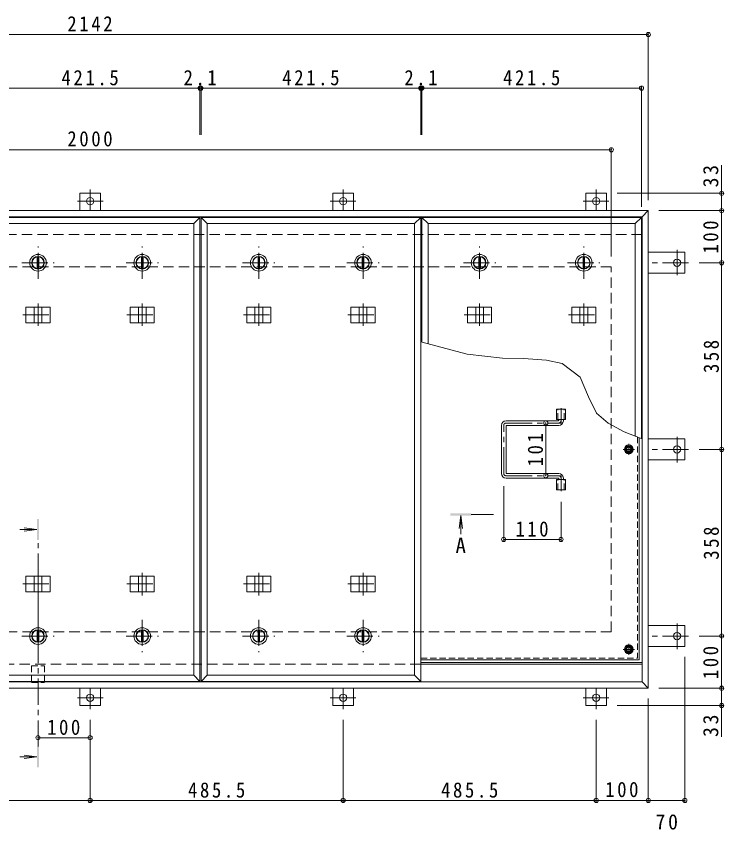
# Model space of a CAD drawing. Units: millimetres at full size, sheet at 1:10. Extents: x -2685 to 2789, y -1962 to 1756.
# Drawn here: x -1475 to -118, y -248 to 1312 of the extents above; entities that cross this region are included whole.
import ezdxf
from ezdxf.enums import TextEntityAlignment as Align

# ---------------------------------------------------------------- set-up
doc = ezdxf.new("R2010")
doc.units = ezdxf.units.MM
doc.header["$LTSCALE"] = 10
doc.header["$PDMODE"] = 32
doc.header["$PDSIZE"] = 8
for name, pattern in [('CHAIN1', [8, 5, -1, 1, -1]), ('DASHED1', [1.8, 1.2, -0.6]), ('DASHED2', [3, 2, -1])]:
    doc.linetypes.add(name, pattern=pattern)
for name, color, linetype, lineweight in [('0-1_躯体', 2, 'DASHED2', 9), ('0-2_仕上', 4, 'Continuous', 9), ('0-3_建具', 4, 'Continuous', 9), ('0-5_寸法', 7, 'Continuous', 9), ('0-6_ハッチ', 6, 'Continuous', 9), ('0-7_021', 5, 'Continuous', 5), ('0-A_061', 3, 'CHAIN1', 9), ('0-B_062', 2, 'Continuous', 9), ('0-C_084', 2, 'Continuous', 9), ('0-E_090', 3, 'Continuous', 9), ('0-F_092', 7, 'Continuous', 9)]:
    doc.layers.add(name, color=color, linetype=linetype, lineweight=lineweight)
doc.styles.add('ＭＳ ゴシック', font='')
doc.styles.get('ＭＳ ゴシック').set_extended_font_data('MS Gothic')

msp = doc.modelspace()

# ---------------------------------------------------------------- linework, layer by layer
at = {"layer": '0-1_躯体'}
for p, q in [((-274.54, 892.92), (-2392.54, 892.92)), ((-2333.54, 830.92), (-333.54, 830.92)), ((-333.54, 130.92), (-333.54, 830.92)), ((-2333.54, 130.92), (-333.54, 130.92)), ((-699.17, 68.92), (-2392.54, 68.92))]:
    msp.add_line(p, q, dxfattribs=at)
at = {"layer": '0-1_躯体', "linetype": 'Continuous'}
msp.add_line((-274.54, 68.92), (-699.17, 68.92), dxfattribs=at)
at = {"layer": '0-2_仕上'}
for p, q in [((-1122.79, 35.92), (-1122.79, 925.92)), ((-1120.67, 35.92), (-1120.67, 925.92)), ((-699.17, 35.92), (-699.17, 925.92)), ((-697.04, 686.76), (-697.04, 925.92)), ((-275.54, 501.69), (-275.54, 925.92)), ((-1134.79, 47.92), (-1134.79, 913.92)), ((-1108.67, 47.92), (-1108.67, 913.92)), ((-711.17, 47.92), (-711.17, 913.92)), ((-685.04, 683.54), (-685.04, 913.92)), ((-287.54, 506.34), (-287.54, 913.92)), ((-622.43, 354.04), (-625.7, 329.26)), ((-622.43, 354.04), (-619.17, 329.26)), ((-622.43, 354.04), (-622.43, 318.44)), ((-1435.54, 327.46), (-1460.33, 330.73)), ((-1435.54, 327.46), (-1468.31, 327.46)), ((-1435.54, 327.46), (-1460.33, 324.2)), ((-1435.54, -108.73), (-1468.31, -108.73)), ((-1435.54, -108.73), (-1460.33, -105.47)), ((-1435.54, -108.73), (-1460.33, -111.99))]:
    msp.add_line(p, q, dxfattribs=at)
at = {"layer": '0-2_仕上', "color": 3}
for p, q in [((-438.69, 538.42), (-438.69, 558.42)), ((-438.69, 558.42), (-421.39, 558.42)), ((-421.39, 538.42), (-421.39, 558.42)), ((-438.69, 538.42), (-421.39, 538.42)), ((-438.69, 403.42), (-438.69, 423.42)), ((-438.69, 423.42), (-421.39, 423.42)), ((-421.39, 403.42), (-421.39, 423.42)), ((-438.69, 403.42), (-421.39, 403.42))]:
    msp.add_line(p, q, dxfattribs=at)
at = {"layer": '0-2_仕上', "color": 3, "linetype": 'DASHED1'}
for p, q in [((-436.39, 538.42), (-436.39, 558.42)), ((-423.69, 538.42), (-423.69, 558.42)), ((-436.39, 403.42), (-436.39, 423.42)), ((-423.69, 403.42), (-423.69, 423.42))]:
    msp.add_line(p, q, dxfattribs=at)
at = {"layer": '0-2_仕上', "linetype": 'CHAIN1'}
for p, q in [((-559.43, 356.04), (-602.43, 356.04)), ((-1433.54, -88.73), (-1433.54, 307.46))]:
    msp.add_line(p, q, dxfattribs=at)
at = {"layer": '0-2_仕上'}
for points in [[(-1532.29, 913.92), (-1544.29, 925.92), (-1122.79, 925.92)], [(-1532.29, 913.92), (-1134.79, 913.92), (-1122.79, 925.92)], [(-1108.67, 913.92), (-1120.67, 925.92), (-699.17, 925.92)], [(-1108.67, 913.92), (-711.17, 913.92), (-699.17, 925.92)], [(-685.04, 913.92), (-697.04, 925.92), (-275.54, 925.92)], [(-685.04, 913.92), (-287.54, 913.92), (-275.54, 925.92)], [(-1532.29, 47.92), (-1544.29, 35.92), (-1122.79, 35.92)], [(-1532.29, 47.92), (-1134.79, 47.92), (-1122.79, 35.92)], [(-1108.67, 47.92), (-1120.67, 35.92), (-699.17, 35.92)], [(-1108.67, 47.92), (-711.17, 47.92), (-699.17, 35.92)]]:
    msp.add_lwpolyline(points, dxfattribs=at)
for points in [[(-1431.54, 347.46), (-1435.54, 347.46), (-1431.54, 307.46), (-1435.54, 307.46)], [(-642.43, 354.04), (-642.43, 358.04), (-602.43, 354.04), (-602.43, 358.04)], [(-1435.54, -128.73), (-1431.54, -128.73), (-1435.54, -88.73), (-1431.54, -88.73)]]:
    msp.add_solid(points, dxfattribs=at)
at = {"layer": '0-3_建具', "color": 2}
for p, q in [((-262.54, 938.92), (-2404.54, 938.92)), ((-262.54, 938.92), (-274.54, 926.92)), ((-262.54, 22.92), (-262.54, 938.92)), ((-274.54, 926.92), (-2392.54, 926.92)), ((-274.54, 34.92), (-274.54, 926.92)), ((-274.54, 68.92), (-699.17, 68.92)), ((-274.54, 34.92), (-2392.54, 34.92)), ((-262.54, 22.92), (-274.54, 34.92)), ((-262.54, 22.92), (-2404.54, 22.92))]:
    msp.add_line(p, q, dxfattribs=at)
at = {"layer": '0-3_建具'}
for p, q in [((-1456.63, 753.92), (-1456.63, 723.92)), ((-1456.63, 753.92), (-1410.46, 753.92)), ((-1441.04, 753.92), (-1441.04, 723.92)), ((-1426.04, 753.92), (-1426.04, 723.92)), ((-1410.46, 753.92), (-1410.46, 723.92)), ((-1256.63, 753.92), (-1256.63, 723.92)), ((-1256.63, 753.92), (-1210.46, 753.92)), ((-1241.04, 753.92), (-1241.04, 723.92)), ((-1226.04, 753.92), (-1226.04, 723.92)), ((-1210.46, 753.92), (-1210.46, 723.92)), ((-1033.01, 753.92), (-1033.01, 723.92)), ((-1033.01, 753.92), (-986.83, 753.92)), ((-1017.42, 753.92), (-1017.42, 723.92)), ((-1002.42, 753.92), (-1002.42, 723.92)), ((-986.83, 753.92), (-986.83, 723.92)), ((-833.01, 753.92), (-833.01, 723.92)), ((-833.01, 753.92), (-786.83, 753.92)), ((-817.42, 753.92), (-817.42, 723.92)), ((-802.42, 753.92), (-802.42, 723.92)), ((-786.83, 753.92), (-786.83, 723.92)), ((-609.38, 753.92), (-609.38, 723.92)), ((-609.38, 753.92), (-563.21, 753.92)), ((-593.79, 753.92), (-593.79, 723.92)), ((-578.79, 753.92), (-578.79, 723.92)), ((-563.21, 753.92), (-563.21, 723.92)), ((-409.38, 753.92), (-409.38, 723.92)), ((-409.38, 753.92), (-363.21, 753.92)), ((-393.79, 753.92), (-393.79, 723.92)), ((-378.79, 753.92), (-378.79, 723.92)), ((-363.21, 753.92), (-363.21, 723.92)), ((-1456.63, 723.92), (-1410.46, 723.92)), ((-1256.63, 723.92), (-1210.46, 723.92)), ((-1033.01, 723.92), (-986.83, 723.92)), ((-833.01, 723.92), (-786.83, 723.92)), ((-609.38, 723.92), (-563.21, 723.92)), ((-409.38, 723.92), (-363.21, 723.92)), ((-1456.63, 207.92), (-1456.63, 237.92)), ((-1456.63, 237.92), (-1410.46, 237.92)), ((-1441.04, 207.92), (-1441.04, 237.92)), ((-1426.04, 207.92), (-1426.04, 237.92)), ((-1410.46, 207.92), (-1410.46, 237.92)), ((-1256.63, 207.92), (-1256.63, 237.92)), ((-1256.63, 237.92), (-1210.46, 237.92)), ((-1241.04, 207.92), (-1241.04, 237.92)), ((-1226.04, 207.92), (-1226.04, 237.92)), ((-1210.46, 207.92), (-1210.46, 237.92)), ((-1033.01, 207.92), (-1033.01, 237.92)), ((-1033.01, 237.92), (-986.83, 237.92)), ((-1017.42, 207.92), (-1017.42, 237.92)), ((-1002.42, 207.92), (-1002.42, 237.92)), ((-986.83, 207.92), (-986.83, 237.92)), ((-833.01, 207.92), (-833.01, 237.92)), ((-833.01, 237.92), (-786.83, 237.92)), ((-817.42, 207.92), (-817.42, 237.92)), ((-802.42, 207.92), (-802.42, 237.92)), ((-786.83, 207.92), (-786.83, 237.92)), ((-1456.63, 207.92), (-1410.46, 207.92)), ((-1256.63, 207.92), (-1210.46, 207.92)), ((-1033.01, 207.92), (-986.83, 207.92)), ((-833.01, 207.92), (-786.83, 207.92))]:
    msp.add_line(p, q, dxfattribs=at)
at = {"layer": '0-3_建具', "linetype": 'CHAIN1'}
for p, q in [((-1433.54, 761.04), (-1433.54, 717.8)), ((-1233.54, 761.04), (-1233.54, 717.8)), ((-1009.92, 761.04), (-1009.92, 717.8)), ((-809.92, 761.04), (-809.92, 717.8)), ((-586.29, 761.04), (-586.29, 717.8)), ((-386.29, 761.04), (-386.29, 717.8)), ((-1462.95, 738.92), (-1404.13, 738.92)), ((-1262.95, 738.92), (-1204.13, 738.92)), ((-1039.33, 738.92), (-980.51, 738.92)), ((-839.33, 738.92), (-780.51, 738.92)), ((-615.7, 738.92), (-556.88, 738.92)), ((-415.7, 738.92), (-356.88, 738.92)), ((-1433.54, 200.81), (-1433.54, 244.04)), ((-1233.54, 200.81), (-1233.54, 244.04)), ((-1009.92, 200.81), (-1009.92, 244.04)), ((-809.92, 200.81), (-809.92, 244.04)), ((-1462.95, 222.92), (-1404.13, 222.92)), ((-1262.95, 222.92), (-1204.13, 222.92)), ((-1039.33, 222.92), (-980.51, 222.92)), ((-839.33, 222.92), (-780.51, 222.92))]:
    msp.add_line(p, q, dxfattribs=at)
at = {"layer": '0-5_寸法'}
for p, q in [((-121.82, 972.12), (-121.82, 1025.88)), ((-610.25, 663.5), (-699.17, 687.33)), ((-542.48, 655.88), (-610.25, 663.5)), ((-121.82, -10.28), (-121.82, -70.62))]:
    msp.add_line(p, q, dxfattribs=at)
for points in [[(-377.24, 581.79), (-393.06, 619.25), (-428.02, 645.47), (-457.99, 652.13), (-502.11, 655.46), (-542.48, 655.88)], [(-339.32, 531.1), (-361.89, 550.34), (-377.24, 581.79)], [(-274.54, 501.31), (-309.09, 514.68), (-339.32, 531.1)]]:
    msp.add_lwpolyline(points, dxfattribs=at)
at = {"layer": '0-5_寸法', "linetype": 'DASHED1'}
for points in [[(-1445.84, 65.72), (-1421.24, 65.72), (-1421.24, 33.72)], [(-1445.84, 65.72), (-1445.84, 33.72), (-1421.24, 33.72)]]:
    msp.add_lwpolyline(points, dxfattribs=at)
at = {"layer": '0-6_ハッチ', "linetype": 'CHAIN1'}
for p, q in [((-430.04, 559.8), (-430.04, 531.42)), ((-535.53, 531.42), (-430.04, 531.42)), ((-540.04, 434.93), (-540.04, 526.91)), ((-535.53, 430.42), (-430.04, 430.42)), ((-430.04, 400.54), (-430.04, 430.42))]:
    msp.add_line(p, q, dxfattribs=at)
at = {"layer": '0-6_ハッチ'}
for p, q in [((-435.54, 535.92), (-535.54, 535.92)), ((-434.54, 536.92), (-434.54, 538.42)), ((-425.54, 535.92), (-425.54, 538.42)), ((-544.54, 434.92), (-544.54, 526.92)), ((-535.54, 435.92), (-535.54, 525.92)), ((-534.54, 526.92), (-434.54, 526.92)), ((-435.54, 425.92), (-535.54, 425.92)), ((-534.54, 434.92), (-434.54, 434.92)), ((-434.54, 424.92), (-434.54, 423.42)), ((-425.54, 425.92), (-425.54, 423.42)), ((-699.17, 71.92), (-274.54, 71.92)), ((-699.17, 68.92), (-274.54, 68.92))]:
    msp.add_line(p, q, dxfattribs=at)
for centre, radius, start, end in [((-535.54, 526.92), 9, 90, 180), ((-435.54, 536.92), 1, 270, 0), ((-434.54, 535.92), 9, 270, 0), ((-534.54, 525.92), 1, 90, 180), ((-535.54, 434.92), 9, 180, 270), ((-534.54, 435.92), 1, 180, 270), ((-435.54, 424.92), 1, 0, 90), ((-434.54, 425.92), 9, 0, 90)]:
    msp.add_arc(centre, radius, start, end, dxfattribs=at)
at = {"layer": '0-6_ハッチ', "linetype": 'CHAIN1'}
for centre, radius, start, end in [((-535.53, 526.91), 4.51, 90, 180), ((-434.54, 535.92), 4.5, 270.29569, 0), ((-535.53, 434.93), 4.51, 180, 270), ((-434.54, 425.92), 4.5, 0, 89.70431)]:
    msp.add_arc(centre, radius, start, end, dxfattribs=at)
at = {"layer": '0-7_021'}
for centre, radius in [((-300.04, 480.92), 5), ((-300.04, 480.92), 4.19), ((-300.04, 97.42), 5), ((-300.04, 97.42), 4.19)]:
    msp.add_circle(centre, radius, dxfattribs=at)
at = {"layer": '0-A_061', "linetype": 'DASHED1'}
for p in [(-283.24, 504.68), (-699.17, 80.62)]:
    msp.add_line(p, (-283.24, 80.62), dxfattribs=at)
at = {"layer": '0-A_061', "linetype": 'Continuous'}
for q in [(-280.04, 503.44), (-699.17, 77.42)]:
    msp.add_line((-280.04, 77.42), q, dxfattribs=at)
at = {"layer": '0-A_061'}
for p, q in [((-300.04, 470.24), (-300.04, 491.6)), ((-289.36, 480.92), (-310.72, 480.92)), ((-289.36, 97.42), (-310.72, 97.42)), ((-300.04, 86.74), (-300.04, 108.1))]:
    msp.add_line(p, q, dxfattribs=at)
at = {"layer": '0-B_062'}
for p, q in [((-307.54, 480.92), (-303.79, 487.42)), ((-303.79, 487.42), (-296.3, 487.42)), ((-292.54, 480.92), (-296.3, 487.42)), ((-292.54, 480.92), (-296.3, 474.42)), ((-307.54, 97.42), (-303.79, 103.92)), ((-303.79, 103.92), (-296.3, 103.92)), ((-292.54, 97.42), (-296.3, 103.92)), ((-292.54, 97.42), (-296.3, 90.92))]:
    msp.add_line(p, q, dxfattribs=at)
for points in [[(-307.54, 480.92), (-303.79, 474.42), (-296.3, 474.42)], [(-307.54, 97.42), (-303.79, 90.92), (-296.3, 90.92)]]:
    msp.add_lwpolyline(points, dxfattribs=at)
for centre, radius in [((-300.04, 480.92), 8.5), ((-300.04, 480.92), 6.5), ((-300.04, 97.42), 8.5), ((-300.04, 97.42), 6.5)]:
    msp.add_circle(centre, radius, dxfattribs=at)
at = {"layer": '0-C_084', "linetype": 'CHAIN1'}
for p, q in [((-1433.54, 807.92), (-1433.54, 869.92)), ((-1233.54, 807.92), (-1233.54, 869.92)), ((-1009.92, 807.92), (-1009.92, 869.92)), ((-809.92, 807.92), (-809.92, 869.92)), ((-586.29, 807.92), (-586.29, 869.92)), ((-386.29, 807.92), (-386.29, 869.92)), ((-1464.54, 838.92), (-1402.54, 838.92)), ((-1264.54, 838.92), (-1202.54, 838.92)), ((-1040.92, 838.92), (-978.92, 838.92)), ((-840.92, 838.92), (-778.92, 838.92)), ((-617.29, 838.92), (-555.29, 838.92)), ((-417.29, 838.92), (-355.29, 838.92)), ((-1433.54, 153.92), (-1433.54, 91.92)), ((-1233.54, 153.92), (-1233.54, 91.92)), ((-1009.92, 153.92), (-1009.92, 91.92)), ((-809.92, 153.92), (-809.92, 91.92)), ((-1464.54, 122.92), (-1402.54, 122.92)), ((-1264.54, 122.92), (-1202.54, 122.92)), ((-1040.92, 122.92), (-978.92, 122.92)), ((-840.92, 122.92), (-778.92, 122.92))]:
    msp.add_line(p, q, dxfattribs=at)
at = {"layer": '0-C_084'}
for p, q in [((-1435.04, 850.33), (-1435.04, 827.52)), ((-1432.04, 850.33), (-1432.04, 827.52)), ((-1235.04, 850.33), (-1235.04, 827.52)), ((-1232.04, 850.33), (-1232.04, 827.52)), ((-1011.42, 850.33), (-1011.42, 827.52)), ((-1008.42, 850.33), (-1008.42, 827.52)), ((-811.42, 850.33), (-811.42, 827.52)), ((-808.42, 850.33), (-808.42, 827.52)), ((-587.79, 850.33), (-587.79, 827.52)), ((-584.79, 850.33), (-584.79, 827.52)), ((-387.79, 850.33), (-387.79, 827.52)), ((-384.79, 850.33), (-384.79, 827.52)), ((-1435.04, 111.52), (-1435.04, 134.33)), ((-1432.04, 111.52), (-1432.04, 134.33)), ((-1235.04, 111.52), (-1235.04, 134.33)), ((-1232.04, 111.52), (-1232.04, 134.33)), ((-1011.42, 111.52), (-1011.42, 134.33)), ((-1008.42, 111.52), (-1008.42, 134.33)), ((-811.42, 111.52), (-811.42, 134.33)), ((-808.42, 111.52), (-808.42, 134.33))]:
    msp.add_line(p, q, dxfattribs=at)
for centre, radius in [((-1433.54, 838.92), 16), ((-1433.54, 838.92), 12), ((-1433.54, 838.92), 11.5), ((-1233.54, 838.92), 16), ((-1233.54, 838.92), 12), ((-1233.54, 838.92), 11.5), ((-1009.92, 838.92), 16), ((-1009.92, 838.92), 12), ((-1009.92, 838.92), 11.5), ((-809.92, 838.92), 16), ((-809.92, 838.92), 12), ((-809.92, 838.92), 11.5), ((-586.29, 838.92), 16), ((-586.29, 838.92), 12), ((-586.29, 838.92), 11.5), ((-386.29, 838.92), 16), ((-386.29, 838.92), 12), ((-386.29, 838.92), 11.5), ((-1433.54, 122.92), 16), ((-1433.54, 122.92), 12), ((-1433.54, 122.92), 11.5), ((-1233.54, 122.92), 16), ((-1233.54, 122.92), 12), ((-1233.54, 122.92), 11.5), ((-1009.92, 122.92), 16), ((-1009.92, 122.92), 12), ((-1009.92, 122.92), 11.5), ((-809.92, 122.92), 16), ((-809.92, 122.92), 12), ((-809.92, 122.92), 11.5)]:
    msp.add_circle(centre, radius, dxfattribs=at)
at = {"layer": '0-E_090'}
for p, q in [((-1353.54, 938.92), (-1353.54, 972.12)), ((-1313.54, 972.12), (-1353.54, 972.12)), ((-1313.54, 938.92), (-1313.54, 972.12)), ((-868.04, 938.92), (-868.04, 972.12)), ((-868.04, 972.12), (-828.04, 972.12)), ((-828.04, 938.92), (-828.04, 972.12)), ((-382.54, 972.12), (-342.54, 972.12)), ((-382.54, 938.92), (-382.54, 972.12)), ((-342.54, 938.92), (-342.54, 972.12)), ((-262.54, 858.92), (-192.34, 858.92)), ((-192.34, 858.92), (-192.34, 818.92)), ((-262.54, 818.92), (-192.34, 818.92)), ((-262.54, 500.92), (-192.34, 500.92)), ((-192.34, 460.92), (-192.34, 500.92)), ((-262.54, 460.92), (-192.34, 460.92)), ((-262.54, 142.92), (-192.34, 142.92)), ((-192.34, 102.92), (-192.34, 142.92)), ((-262.54, 102.92), (-192.34, 102.92)), ((-1353.54, 22.92), (-1353.54, -10.28)), ((-1313.54, 22.92), (-1313.54, -10.28)), ((-868.04, 22.92), (-868.04, -10.28)), ((-828.04, 22.92), (-828.04, -10.28)), ((-382.54, 22.92), (-382.54, -10.28)), ((-342.54, 22.92), (-342.54, -10.28)), ((-1313.54, -10.28), (-1353.54, -10.28)), ((-868.04, -10.28), (-828.04, -10.28)), ((-382.54, -10.28), (-342.54, -10.28))]:
    msp.add_line(p, q, dxfattribs=at)
at = {"layer": '0-E_090', "linetype": 'CHAIN1'}
for p, q in [((-1333.54, 979.28), (-1333.54, 939.12)), ((-848.04, 979.28), (-848.04, 939.12)), ((-362.54, 979.28), (-362.54, 939.12)), ((-1308.7, 957.12), (-1357.59, 957.12)), ((-872.88, 957.12), (-824, 957.12)), ((-387.38, 957.12), (-338.5, 957.12)), ((-207.34, 863.76), (-207.34, 814.88)), ((-185.18, 838.92), (-262.54, 838.92)), ((-207.34, 456.08), (-207.34, 504.97)), ((-185.18, 480.92), (-262.54, 480.92)), ((-207.34, 98.08), (-207.34, 146.97)), ((-185.18, 122.92), (-262.54, 122.92)), ((-1333.54, -17.43), (-1333.54, 22.72)), ((-848.04, -17.43), (-848.04, 22.72)), ((-362.54, -17.43), (-362.54, 22.72)), ((-1308.7, 4.72), (-1357.59, 4.72)), ((-872.88, 4.72), (-824, 4.72)), ((-387.38, 4.72), (-338.5, 4.72))]:
    msp.add_line(p, q, dxfattribs=at)
at = {"layer": '0-E_090'}
for centre in [(-1333.54, 957.12), (-848.04, 957.12), (-362.54, 957.12), (-207.34, 838.92), (-207.34, 480.92), (-207.34, 122.92), (-1333.54, 4.72), (-848.04, 4.72), (-362.54, 4.72)]:
    msp.add_circle(centre, 7, dxfattribs=at)
at = {"layer": '0-F_092'}
for p, q in [((-262.54, 1279.64), (-262.54, 958.92)), ((-2404.54, 1276.64), (-262.54, 1276.64)), ((-1544.29, 1173.84), (-1122.79, 1173.84)), ((-1122.79, 1176.84), (-1122.79, 1084.54)), ((-1122.79, 1173.84), (-1120.67, 1173.84)), ((-1120.67, 1176.84), (-1120.67, 1084.54)), ((-1120.67, 1173.84), (-699.17, 1173.84)), ((-699.17, 1176.84), (-699.17, 1084.54)), ((-699.17, 1173.84), (-697.04, 1173.84)), ((-697.04, 1176.84), (-697.04, 1084.54)), ((-697.04, 1173.84), (-275.54, 1173.84)), ((-275.54, 1176.84), (-275.54, 945.92)), ((-2333.54, 1055.64), (-333.54, 1055.64)), ((-333.54, 1058.64), (-333.54, 850.92)), ((-118.82, 972.12), (-322.54, 972.12)), ((-121.82, 938.92), (-121.82, 972.12)), ((-118.82, 938.92), (-242.54, 938.92)), ((-121.82, 938.92), (-121.82, 838.92)), ((-118.82, 838.92), (-165.18, 838.92)), ((-121.82, 480.92), (-121.82, 838.92)), ((-459.32, 430.42), (-459.32, 531.42)), ((-118.82, 480.92), (-165.18, 480.92)), ((-121.82, 122.92), (-121.82, 480.92)), ((-540.04, 305.27), (-540.04, 410.42)), ((-430.04, 305.27), (-430.04, 380.54)), ((-430.04, 308.27), (-540.04, 308.27)), ((-118.82, 122.92), (-165.18, 122.92)), ((-121.82, 122.92), (-121.82, 22.92)), ((-192.34, -195.32), (-192.34, 82.92)), ((-118.82, 22.92), (-242.54, 22.92)), ((-121.82, 22.92), (-121.82, -10.28)), ((-262.54, -195.32), (-262.54, 2.92)), ((-118.82, -10.28), (-322.54, -10.28)), ((-1333.54, -195.32), (-1333.54, -37.43)), ((-848.04, -195.32), (-848.04, -37.43)), ((-362.54, -195.32), (-362.54, -37.43)), ((-1333.54, -71.96), (-1433.54, -71.96)), ((-1819.04, -192.32), (-1333.54, -192.32)), ((-1333.54, -192.32), (-848.04, -192.32)), ((-848.04, -192.32), (-362.54, -192.32)), ((-362.54, -192.32), (-262.54, -192.32)), ((-262.54, -192.32), (-192.34, -192.32))]:
    msp.add_line(p, q, dxfattribs=at)
for p in [(-262.54, 1276.64), (-1122.79, 1173.84), (-1120.67, 1173.84), (-699.17, 1173.84), (-697.04, 1173.84), (-275.54, 1173.84), (-333.54, 1055.64), (-121.82, 972.12), (-121.82, 938.92), (-121.82, 838.92), (-459.32, 531.42), (-121.82, 480.92), (-459.32, 430.42), (-540.04, 308.27), (-430.04, 308.27), (-121.82, 122.92), (-121.82, 22.92), (-121.82, -10.28), (-1433.54, -71.96), (-1333.54, -71.96), (-1333.54, -192.32), (-848.04, -192.32), (-362.54, -192.32), (-262.54, -192.32), (-192.34, -192.32)]:
    msp.add_point(p, dxfattribs=at)

# ---------------------------------------------------------------- texts
at = {"layer": '0-5_寸法', "color": 2, "style": 'ＭＳ ゴシック'}
msp.add_text('A', height=29.33, dxfattribs=at).set_placement((-632.43, 273.34), align=Align.BOTTOM_LEFT)
at = {"layer": '0-F_092', "color": 2, "char_height": 29.33, "attachment_point": 7, "style": 'ＭＳ ゴシック'}
for s, insert in [('\\T1.28;\\W0.9;2142', (-1377.29, 1282.64)), ('\\T1.28;\\W0.9;421.5', (-1388.54, 1178.84)), ('\\T1.27;\\W0.9;2.1', (-1154.23, 1178.84)), ('\\T1.28;\\W0.9;421.5', (-964.92, 1178.84)), ('\\T1.27;\\W0.9;2.1', (-730.61, 1178.84)), ('\\T1.28;\\W0.9;421.5', (-541.29, 1178.84)), ('\\T1.28;\\W0.9;2000', (-1377.29, 1061.64)), ('\\T1.27;\\W0.9;110', (-517.54, 313.27)), ('\\T1.27;\\W0.9;100', (-1416.04, -66.96)), ('\\T1.28;\\W0.9;485.5', (-1145.79, -187.32)), ('\\T1.28;\\W0.9;485.5', (-660.29, -187.32)), ('\\T1.27;\\W0.9;100', (-345.04, -186.32)), ('\\T1.27;\\W0.95;70', (-248.69, -248.5))]:
    msp.add_mtext(s, dxfattribs=dict(at, insert=insert))
at = {"layer": '0-F_092', "color": 2, "char_height": 29.33, "attachment_point": 7, "rotation": 90, "style": 'ＭＳ ゴシック'}
for s, insert in [('\\T1.27;\\W0.95;33', (-127.82, 983.38)), ('\\T1.27;\\W0.9;100', (-127.82, 856.42)), ('\\T1.27;\\W0.9;358', (-126.82, 627.42)), ('\\T1.27;\\W0.9;101', (-464.32, 448.42)), ('\\T1.27;\\W0.9;358', (-126.82, 269.42)), ('\\T1.27;\\W0.9;100', (-127.82, 40.42)), ('\\T1.27;\\W0.95;33', (-127.82, -70.62))]:
    msp.add_mtext(s, dxfattribs=dict(at, insert=insert))

doc.saveas('drawing.dxf')
